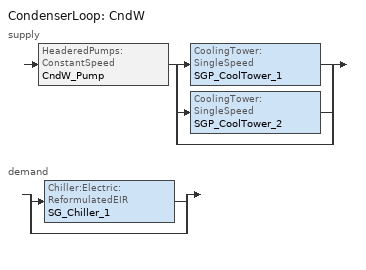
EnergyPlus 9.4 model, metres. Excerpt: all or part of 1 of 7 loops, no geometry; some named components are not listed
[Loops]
CondenserLoop 'CndW'
 supply: HeaderedPumps:ConstantSpeed 'CndW_Pump' > split
  | CoolingTower:SingleSpeed 'SGP_CoolTower_1'
  | CoolingTower:SingleSpeed 'SGP_CoolTower_2'
  | bypass
 demand: split
  | Chiller:Electric:ReformulatedEIR 'SG_Chiller_1'
  | bypass
[Sizing:Plant]
CndW: Loop Type=Condenser; Design Loop Exit Temperature {C}=29.5; Loop Design Temperature Difference {deltaC}=5.5
[HeaderedPumps:ConstantSpeed]
CndW_Pump: Total Design Flow Rate {m3/s}=Autosize; Number of Pumps in Bank=2; Flow Sequencing Control Scheme=Sequential; Design Pump Head {Pa}=150000; Design Power Consumption {W}=Autosize; Motor Efficiency=0.926; Fraction of Motor Inefficiencies to Fluid Stream=0; Pump Control Type=Intermittent
[CoolingTower:SingleSpeed] Design Water Flow Rate {m3/s}=Autosize; Design Air Flow Rate {m3/s}=Autosize; Design Fan Power {W}=Autosize; Design U-Factor Times Area Value {W/K}=Autosize; Free Convection Regime Air Flow Rate {m3/s}=Autocalculate; Free Convection Regime Air Flow Rate Sizing Factor=0.125; Free Convection Regime U-Factor Times Area Value {W/K}=Autocalculate; Free Convection U-Factor Times Area Value Sizing Factor=0.1; Performance Input Method=UFactorTimesAreaAndDesignWaterFlowRate; Heat Rejection Capacity and Nominal Capacity Sizing Ratio=1.25; Free Convection Nominal Capacity Sizing Factor=0.1; Basin Heater Capacity {W/K}=0; Basin Heater Setpoint Temperature {C}=2; Evaporation Loss Factor {percent/K}=0.2; Drift Loss Percent {percent}=0.008; Blowdown Concentration Ratio=3; Capacity Control=FanCycling; Number of Cells=3; Cell Control=MinimalCell; Cell Minimum  Water Flow Rate Fraction=0.33; Cell Maximum Water Flow Rate Fraction=2.5; Sizing Factor=0.575
SGP_CoolTower_1; SGP_CoolTower_2
[CondenserLoop]
CndW: Fluid Type=Water; Condenser Equipment Operation Scheme=CndW_Loop_Operation_Scheme_List; Maximum Loop Temperature {C}=80; Minimum Loop Temperature {C}=5; Maximum Loop Flow Rate {m3/s}=Autosize; Minimum Loop Flow Rate {m3/s}=0; Condenser Loop Volume {m3}=Autocalculate; Load Distribution Scheme=SequentialLoad
[CondenserEquipmentList]
CndW_Equipment_List_1: SGP_CoolTower_1
CndW_Equipment_List_2: SGP_CoolTower_1, SGP_CoolTower_2
[PlantEquipmentOperation:CoolingLoad]
CndW_Operation_Scheme: Load Range 1 Lower Limit {W}=0; Load Range 1 Upper Limit {W}=1400000; Range 1 Equipment List=CndW_Equipment_List_1; Load Range 2 Lower Limit {W}=1400000; Load Range 2 Upper Limit {W}=1e+14; Range 2 Equipment List=CndW_Equipment_List_2
[CondenserEquipmentOperationSchemes]
CndW_Loop_Operation_Scheme_List: Control Scheme 1=CndW_Operation_Scheme; Control Scheme 1 Schedule=Sch_Always_On
[SetpointManager:Scheduled]
CndW_Loop_Setpoint_Manager: Control Variable=Temperature; Schedule=Sch_CndW_Loop_Temp; Setpoint Node or NodeList=CndW_Supply_Outlet_Node
[Schedule:Compact]
Sch_Always_On: Through: 12/31, For: AllDays, Until: 24:00, 1
Sch_CndW_Loop_Temp: Through: 12/31, For: AllDays, Until: 24:00, 29.5
